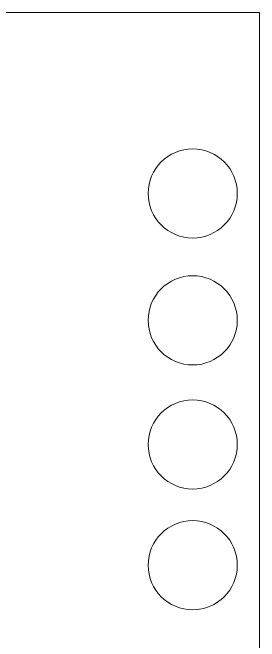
# Model space of a CAD drawing. Header units: inches. Extents: x -125.9 to -87.9, y -135.7 to -95.
# Drawn here: x -103.44 to -98.05, y -110.63 to -96.92 of the extents above; entities that cross this region are included whole.
import ezdxf

# ---------------------------------------------------------------- set-up
doc = ezdxf.new("R2010")
doc.units = ezdxf.units.IN
doc.header["$MEASUREMENT"] = 0
doc.layers.add('Layer 1', color=7, linetype='Continuous')

# ---------------------------------------------------------------- blocks, each defined once
blk = doc.blocks.new('block 16')
at = {"layer": 'Layer 1', "color": 4, "lineweight": 13}
for points in [[(-98.537, -100.86), (-98.537, -101.397), (-98.972, -101.832), (-99.509, -101.832), (-100.046, -101.832), (-100.481, -101.397), (-100.481, -100.86), (-100.481, -100.323), (-100.046, -99.888), (-99.509, -99.888), (-98.972, -99.888), (-98.537, -100.323), (-98.537, -100.86)], [(-98.537, -103.626), (-98.537, -104.163), (-98.972, -104.598), (-99.509, -104.598), (-100.046, -104.598), (-100.481, -104.163), (-100.481, -103.626), (-100.481, -103.089), (-100.046, -102.654), (-99.509, -102.654), (-98.972, -102.654), (-98.537, -103.089), (-98.537, -103.626)], [(-98.537, -106.331), (-98.537, -106.868), (-98.972, -107.303), (-99.509, -107.303), (-100.046, -107.303), (-100.481, -106.868), (-100.481, -106.331), (-100.481, -105.794), (-100.046, -105.359), (-99.509, -105.359), (-98.972, -105.359), (-98.537, -105.794), (-98.537, -106.331)], [(-98.537, -108.964), (-98.537, -109.501), (-98.972, -109.936), (-99.509, -109.936), (-100.046, -109.936), (-100.481, -109.501), (-100.481, -108.964), (-100.481, -108.428), (-100.046, -107.992), (-99.509, -107.992), (-98.972, -107.992), (-98.537, -108.428), (-98.537, -108.964)]]:
    blk.add_open_spline(points, degree=3, knots=[0, 0, 0, 0, 1, 1, 1, 2, 2, 2, 3, 3, 3, 4, 4, 4, 4], dxfattribs=at)
blk = doc.blocks.new('block 2')
at = {"layer": 'Layer 1', "color": 4, "lineweight": 13}
blk.add_lwpolyline([(-111.633, -96.917), (-117.256, -96.917), (-117.256, -131.48), (-98.055, -131.48), (-98.055, -96.917), (-103.815, -96.917)], dxfattribs=at)
at = {"layer": 'Layer 1'}
blk.add_blockref('block 16', (0, 0), dxfattribs=at)

msp = doc.modelspace()

# ---------------------------------------------------------------- block references
at = {"layer": 'Layer 1'}
msp.add_blockref('block 2', (0, 0), dxfattribs=at)

doc.saveas('drawing.dxf')
